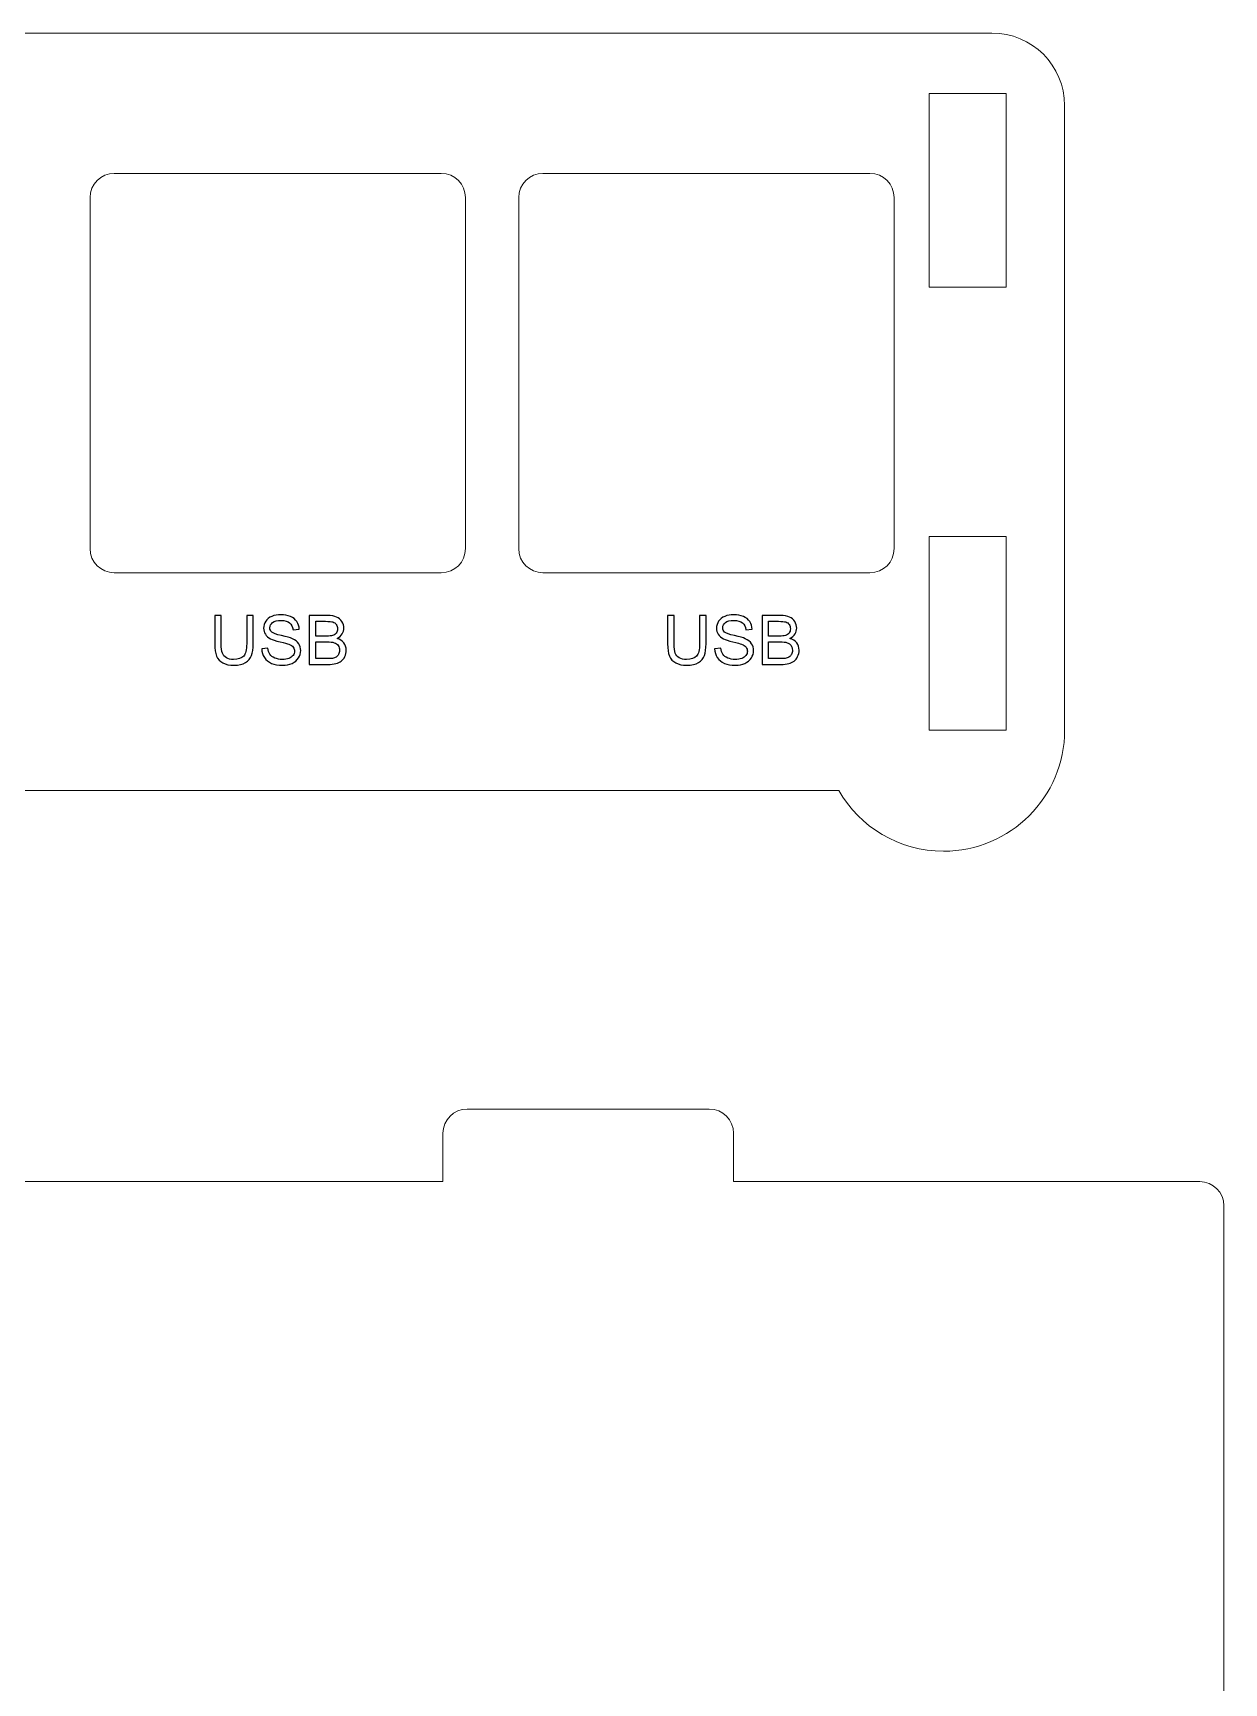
# Model space of a CAD drawing. Header units: millimetres. Extents: x -453 to -275, y 140 to 281.
# Drawn here: x -324.1 to -274.9, y 212.4 to 280.6 of the extents above; entities that cross this region are included whole.
import ezdxf

# ---------------------------------------------------------------- set-up
doc = ezdxf.new("R2010")
doc.units = ezdxf.units.MM
doc.header["$MEASUREMENT"] = 0
doc.layers.add('Layer 1', color=7, linetype='Continuous')
doc.layers.add('Mechanical8', color=7, linetype='Continuous')

msp = doc.modelspace()

# ---------------------------------------------------------------- linework, layer by layer
at = {"layer": 'Layer 1', "color": 240, "lineweight": 9}
msp.add_open_spline([(-274.9314, 177.6328), (-274.9314, 177.0805), (-275.3792, 176.6326), (-275.9311, 176.6326), (-275.9311, 176.6326), (-275.9311, 176.6326), (-295.1816, 176.6326), (-295.1816, 176.6326), (-295.1816, 176.6326), (-295.1816, 176.6326), (-295.1816, 174.6328), (-295.1816, 174.6328), (-295.1816, 174.6328), (-295.1816, 174.0805), (-295.6295, 173.6327), (-296.1814, 173.6327), (-296.1814, 173.6327), (-296.1814, 173.6327), (-306.1811, 173.6327), (-306.1811, 173.6327), (-306.1811, 173.6327), (-306.7337, 173.6327), (-307.1816, 174.0805), (-307.1816, 174.6328), (-307.1816, 174.6328), (-307.1816, 174.6328), (-307.1816, 176.6326), (-307.1816, 176.6326), (-307.1816, 176.6326), (-307.1816, 176.6326), (-330.6813, 176.6326), (-330.6813, 176.6326), (-330.6813, 176.6326), (-330.6813, 176.6326), (-330.6813, 174.6328), (-330.6813, 174.6328), (-330.6813, 174.6328), (-330.6813, 174.0805), (-331.1291, 173.6327), (-331.681, 173.6327), (-331.681, 173.6327), (-331.681, 173.6327), (-341.6815, 173.6327), (-341.6815, 173.6327), (-341.6815, 173.6327), (-342.2334, 173.6327), (-342.6812, 174.0805), (-342.6812, 174.6328), (-342.6812, 174.6328), (-342.6812, 174.6328), (-342.6812, 176.6326), (-342.6812, 176.6326), (-342.6812, 176.6326), (-342.6812, 176.6326), (-361.931, 176.6326), (-361.931, 176.6326), (-361.931, 176.6326), (-362.4836, 176.6326), (-362.9315, 177.0805), (-362.9315, 177.6328), (-362.9315, 177.6328), (-362.9315, 177.6328), (-362.9315, 232.1328), (-362.9315, 232.1328), (-362.9315, 232.1328), (-362.9315, 232.6847), (-362.4836, 233.1326), (-361.931, 233.1326), (-361.931, 233.1326), (-361.931, 233.1326), (-342.6812, 233.1326), (-342.6812, 233.1326), (-342.6812, 233.1326), (-342.6812, 233.1326), (-342.6812, 235.1328), (-342.6812, 235.1328), (-342.6812, 235.1328), (-342.6812, 235.6847), (-342.2334, 236.1325), (-341.6815, 236.1325), (-341.6815, 236.1325), (-341.6815, 236.1325), (-331.681, 236.1325), (-331.681, 236.1325), (-331.681, 236.1325), (-331.1291, 236.1325), (-330.6813, 235.6847), (-330.6813, 235.1328), (-330.6813, 235.1328), (-330.6813, 235.1328), (-330.6813, 233.1326), (-330.6813, 233.1326), (-330.6813, 233.1326), (-330.6813, 233.1326), (-307.1816, 233.1326), (-307.1816, 233.1326), (-307.1816, 233.1326), (-307.1816, 233.1326), (-307.1816, 235.1328), (-307.1816, 235.1328), (-307.1816, 235.1328), (-307.1816, 235.6847), (-306.7337, 236.1325), (-306.1811, 236.1325), (-306.1811, 236.1325), (-306.1811, 236.1325), (-296.1814, 236.1325), (-296.1814, 236.1325), (-296.1814, 236.1325), (-295.6295, 236.1325), (-295.1816, 235.6847), (-295.1816, 235.1328), (-295.1816, 235.1328), (-295.1816, 235.1328), (-295.1816, 233.1326), (-295.1816, 233.1326), (-295.1816, 233.1326), (-295.1816, 233.1326), (-275.9311, 233.1326), (-275.9311, 233.1326), (-275.9311, 233.1326), (-275.3792, 233.1326), (-274.9314, 232.6847), (-274.9314, 232.1328), (-274.9314, 232.1328), (-274.9314, 232.1328), (-274.9314, 177.6328), (-274.9314, 177.6328)], degree=3, knots=[0, 0, 0, 0, 0.030303, 0.030303, 0.030303, 0.030303, 0.0606061, 0.0606061, 0.0606061, 0.0606061, 0.0909091, 0.0909091, 0.0909091, 0.0909091, 0.1212121, 0.1212121, 0.1212121, 0.1212121, 0.1515152, 0.1515152, 0.1515152, 0.1515152, 0.1818182, 0.1818182, 0.1818182, 0.1818182, 0.2121212, 0.2121212, 0.2121212, 0.2121212, 0.2424242, 0.2424242, 0.2424242, 0.2424242, 0.2727273, 0.2727273, 0.2727273, 0.2727273, 0.3030303, 0.3030303, 0.3030303, 0.3030303, 0.3333333, 0.3333333, 0.3333333, 0.3333333, 0.3636364, 0.3636364, 0.3636364, 0.3636364, 0.3939394, 0.3939394, 0.3939394, 0.3939394, 0.4242424, 0.4242424, 0.4242424, 0.4242424, 0.4545455, 0.4545455, 0.4545455, 0.4545455, 0.4848485, 0.4848485, 0.4848485, 0.4848485, 0.5151515, 0.5151515, 0.5151515, 0.5151515, 0.5454545, 0.5454545, 0.5454545, 0.5454545, 0.5757576, 0.5757576, 0.5757576, 0.5757576, 0.6060606, 0.6060606, 0.6060606, 0.6060606, 0.6363636, 0.6363636, 0.6363636, 0.6363636, 0.6666667, 0.6666667, 0.6666667, 0.6666667, 0.6969697, 0.6969697, 0.6969697, 0.6969697, 0.7272727, 0.7272727, 0.7272727, 0.7272727, 0.7575758, 0.7575758, 0.7575758, 0.7575758, 0.7878788, 0.7878788, 0.7878788, 0.7878788, 0.8181818, 0.8181818, 0.8181818, 0.8181818, 0.8484848, 0.8484848, 0.8484848, 0.8484848, 0.8787879, 0.8787879, 0.8787879, 0.8787879, 0.9090909, 0.9090909, 0.9090909, 0.9090909, 0.9393939, 0.9393939, 0.9393939, 0.9393939, 1, 1, 1, 1], dxfattribs=at)
at = {"layer": 'Mechanical8', "color": 240, "lineweight": 9}
for points, knots in [([(-348.911, 277.5847), (-348.911, 279.2418), (-347.5674, 280.5846), (-345.911, 280.5846), (-345.911, 280.5846), (-345.911, 280.5846), (-284.5105, 280.5846), (-284.5105, 280.5846), (-284.5105, 280.5846), (-282.8541, 280.5846), (-281.5105, 279.2418), (-281.5105, 277.5847), (-281.5105, 277.5847), (-281.5105, 277.5847), (-281.5105, 251.785), (-281.5105, 251.785), (-281.5105, 251.785), (-281.5105, 249.0234), (-283.7491, 246.7852), (-286.5107, 246.7852), (-286.5107, 246.7852), (-288.3603, 246.7852), (-289.9713, 247.7918), (-290.8363, 249.2849), (-290.8363, 249.2849), (-290.8363, 249.2849), (-339.5851, 249.2849), (-339.5851, 249.2849), (-339.5851, 249.2849), (-340.4498, 247.7918), (-342.0608, 246.7852), (-343.9108, 246.7852), (-343.9108, 246.7852), (-346.6724, 246.7852), (-348.911, 249.0234), (-348.911, 251.785), (-348.911, 251.785), (-348.911, 251.785), (-348.911, 277.5847), (-348.911, 277.5847)], [0, 0, 0, 0, 0.0909091, 0.0909091, 0.0909091, 0.0909091, 0.1818182, 0.1818182, 0.1818182, 0.1818182, 0.2727273, 0.2727273, 0.2727273, 0.2727273, 0.3636364, 0.3636364, 0.3636364, 0.3636364, 0.4545455, 0.4545455, 0.4545455, 0.4545455, 0.5454545, 0.5454545, 0.5454545, 0.5454545, 0.6363636, 0.6363636, 0.6363636, 0.6363636, 0.7272727, 0.7272727, 0.7272727, 0.7272727, 0.8181818, 0.8181818, 0.8181818, 0.8181818, 1, 1, 1, 1]), ([(-283.9203, 270.0847), (-283.9203, 270.0847), (-283.9203, 278.0849), (-283.9203, 278.0849), (-283.9203, 278.0849), (-283.9203, 278.0849), (-287.1005, 278.0849), (-287.1005, 278.0849), (-287.1005, 278.0849), (-287.1005, 278.0849), (-287.1005, 270.0847), (-287.1005, 270.0847), (-287.1005, 270.0847), (-287.1005, 270.0847), (-283.9203, 270.0847), (-283.9203, 270.0847)], [0, 0, 0, 0, 0.2, 0.2, 0.2, 0.2, 0.4, 0.4, 0.4, 0.4, 0.6, 0.6, 0.6, 0.6, 1, 1, 1, 1]), ([(-321.7502, 273.785), (-321.7502, 274.3373), (-321.3023, 274.7851), (-320.7501, 274.7851), (-320.7501, 274.7851), (-320.7501, 274.7851), (-307.2505, 274.7851), (-307.2505, 274.7851), (-307.2505, 274.7851), (-306.6979, 274.7851), (-306.2504, 274.3373), (-306.2504, 273.785), (-306.2504, 273.785), (-306.2504, 273.785), (-306.2504, 259.2851), (-306.2504, 259.2851), (-306.2504, 259.2851), (-306.2504, 258.733), (-306.6979, 258.2851), (-307.2505, 258.2851), (-307.2505, 258.2851), (-307.2505, 258.2851), (-320.7501, 258.2851), (-320.7501, 258.2851), (-320.7501, 258.2851), (-321.3023, 258.2851), (-321.7502, 258.733), (-321.7502, 259.2851), (-321.7502, 259.2851), (-321.7502, 259.2851), (-321.7502, 273.785), (-321.7502, 273.785)], [0, 0, 0, 0, 0.1111111, 0.1111111, 0.1111111, 0.1111111, 0.2222222, 0.2222222, 0.2222222, 0.2222222, 0.3333333, 0.3333333, 0.3333333, 0.3333333, 0.4444444, 0.4444444, 0.4444444, 0.4444444, 0.5555556, 0.5555556, 0.5555556, 0.5555556, 0.6666667, 0.6666667, 0.6666667, 0.6666667, 0.7777778, 0.7777778, 0.7777778, 0.7777778, 1, 1, 1, 1]), ([(-304.0504, 273.785), (-304.0504, 274.3373), (-303.6025, 274.7851), (-303.0503, 274.7851), (-303.0503, 274.7851), (-303.0503, 274.7851), (-289.5507, 274.7851), (-289.5507, 274.7851), (-289.5507, 274.7851), (-288.9981, 274.7851), (-288.5506, 274.3373), (-288.5506, 273.785), (-288.5506, 273.785), (-288.5506, 273.785), (-288.5506, 259.2851), (-288.5506, 259.2851), (-288.5506, 259.2851), (-288.5506, 258.733), (-288.9981, 258.2851), (-289.5507, 258.2851), (-289.5507, 258.2851), (-289.5507, 258.2851), (-303.0503, 258.2851), (-303.0503, 258.2851), (-303.0503, 258.2851), (-303.6025, 258.2851), (-304.0504, 258.733), (-304.0504, 259.2851), (-304.0504, 259.2851), (-304.0504, 259.2851), (-304.0504, 273.785), (-304.0504, 273.785)], [0, 0, 0, 0, 0.1111111, 0.1111111, 0.1111111, 0.1111111, 0.2222222, 0.2222222, 0.2222222, 0.2222222, 0.3333333, 0.3333333, 0.3333333, 0.3333333, 0.4444444, 0.4444444, 0.4444444, 0.4444444, 0.5555556, 0.5555556, 0.5555556, 0.5555556, 0.6666667, 0.6666667, 0.6666667, 0.6666667, 0.7777778, 0.7777778, 0.7777778, 0.7777778, 1, 1, 1, 1]), ([(-283.9203, 251.785), (-283.9203, 251.785), (-283.9203, 259.7852), (-283.9203, 259.7852), (-283.9203, 259.7852), (-283.9203, 259.7852), (-287.1005, 259.7852), (-287.1005, 259.7852), (-287.1005, 259.7852), (-287.1005, 259.7852), (-287.1005, 251.785), (-287.1005, 251.785), (-287.1005, 251.785), (-287.1005, 251.785), (-283.9203, 251.785), (-283.9203, 251.785)], [0, 0, 0, 0, 0.2, 0.2, 0.2, 0.2, 0.4, 0.4, 0.4, 0.4, 0.6, 0.6, 0.6, 0.6, 1, 1, 1, 1])]:
    msp.add_open_spline(points, degree=3, knots=knots, dxfattribs=at)
at = {"layer": 'Mechanical8', "color": 250}
for points, knots in [([(-315.2834, 256.5195), (-315.2834, 256.5195), (-315.0158, 256.5195), (-315.0158, 256.5195), (-315.0158, 256.5195), (-315.0158, 256.5195), (-315.0158, 255.3521), (-315.0158, 255.3521), (-315.0158, 255.3521), (-315.0158, 255.1493), (-315.0388, 254.988), (-315.0849, 254.8685), (-315.0849, 254.8685), (-315.131, 254.7491), (-315.2138, 254.6522), (-315.3338, 254.5774), (-315.3338, 254.5774), (-315.4537, 254.5021), (-315.6108, 254.465), (-315.8055, 254.465), (-315.8055, 254.465), (-315.9946, 254.465), (-316.1498, 254.4974), (-316.2698, 254.5628), (-316.2698, 254.5628), (-316.3902, 254.6277), (-316.4763, 254.7223), (-316.5275, 254.846), (-316.5275, 254.846), (-316.5793, 254.9697), (-316.6047, 255.1381), (-316.6047, 255.3521), (-316.6047, 255.3521), (-316.6047, 255.3521), (-316.6047, 256.5195), (-316.6047, 256.5195), (-316.6047, 256.5195), (-316.6047, 256.5195), (-316.3375, 256.5195), (-316.3375, 256.5195), (-316.3375, 256.5195), (-316.3375, 256.5195), (-316.3375, 255.3535), (-316.3375, 255.3535), (-316.3375, 255.3535), (-316.3375, 255.178), (-316.3211, 255.0487), (-316.2886, 254.9659), (-316.2886, 254.9659), (-316.2561, 254.8826), (-316.1997, 254.8187), (-316.1207, 254.7735), (-316.1207, 254.7735), (-316.0412, 254.7284), (-315.9438, 254.7058), (-315.8291, 254.7058), (-315.8291, 254.7058), (-315.6324, 254.7058), (-315.4923, 254.7505), (-315.4085, 254.8398), (-315.4085, 254.8398), (-315.3253, 254.9287), (-315.2834, 255.1), (-315.2834, 255.3535), (-315.2834, 255.3535), (-315.2834, 255.3535), (-315.2834, 256.5195), (-315.2834, 256.5195)], [0, 0, 0, 0, 0.0555556, 0.0555556, 0.0555556, 0.0555556, 0.1111111, 0.1111111, 0.1111111, 0.1111111, 0.1666667, 0.1666667, 0.1666667, 0.1666667, 0.2222222, 0.2222222, 0.2222222, 0.2222222, 0.2777778, 0.2777778, 0.2777778, 0.2777778, 0.3333333, 0.3333333, 0.3333333, 0.3333333, 0.3888889, 0.3888889, 0.3888889, 0.3888889, 0.4444444, 0.4444444, 0.4444444, 0.4444444, 0.5, 0.5, 0.5, 0.5, 0.5555556, 0.5555556, 0.5555556, 0.5555556, 0.6111111, 0.6111111, 0.6111111, 0.6111111, 0.6666667, 0.6666667, 0.6666667, 0.6666667, 0.7222222, 0.7222222, 0.7222222, 0.7222222, 0.7777778, 0.7777778, 0.7777778, 0.7777778, 0.8333333, 0.8333333, 0.8333333, 0.8333333, 0.8888889, 0.8888889, 0.8888889, 0.8888889, 1, 1, 1, 1]), ([(-314.6616, 255.1484), (-314.6616, 255.1484), (-314.4095, 255.1705), (-314.4095, 255.1705), (-314.4095, 255.1705), (-314.3977, 255.0694), (-314.37, 254.9866), (-314.3262, 254.9217), (-314.3262, 254.9217), (-314.2825, 254.8568), (-314.2148, 254.8046), (-314.123, 254.7646), (-314.123, 254.7646), (-314.0313, 254.7246), (-313.9278, 254.7049), (-313.8131, 254.7049), (-313.8131, 254.7049), (-313.711, 254.7049), (-313.6211, 254.7199), (-313.5431, 254.75), (-313.5431, 254.75), (-313.465, 254.7806), (-313.4067, 254.822), (-313.3686, 254.8747), (-313.3686, 254.8747), (-313.3305, 254.9278), (-313.3112, 254.9852), (-313.3112, 255.0477), (-313.3112, 255.0477), (-313.3112, 255.1112), (-313.3295, 255.1663), (-313.3667, 255.2138), (-313.3667, 255.2138), (-313.4034, 255.2613), (-313.464, 255.3008), (-313.5482, 255.3328), (-313.5482, 255.3328), (-313.6028, 255.354), (-313.7223, 255.3869), (-313.9081, 255.4316), (-313.9081, 255.4316), (-314.0934, 255.4763), (-314.2237, 255.5181), (-314.298, 255.5576), (-314.298, 255.5576), (-314.3944, 255.608), (-314.4664, 255.671), (-314.5139, 255.7458), (-314.5139, 255.7458), (-314.5609, 255.8206), (-314.5845, 255.9043), (-314.5845, 255.9974), (-314.5845, 255.9974), (-314.5845, 256.099), (-314.5558, 256.1945), (-314.4979, 256.2829), (-314.4979, 256.2829), (-314.4401, 256.3718), (-314.3554, 256.4391), (-314.2444, 256.4852), (-314.2444, 256.4852), (-314.1329, 256.5308), (-314.0097, 256.5539), (-313.8737, 256.5539), (-313.8737, 256.5539), (-313.7237, 256.5539), (-313.592, 256.5299), (-313.4772, 256.4814), (-313.4772, 256.4814), (-313.3629, 256.4334), (-313.275, 256.3624), (-313.2133, 256.2688), (-313.2133, 256.2688), (-313.1522, 256.1752), (-313.1188, 256.0689), (-313.1141, 255.9504), (-313.1141, 255.9504), (-313.1141, 255.9504), (-313.3704, 255.9311), (-313.3704, 255.9311), (-313.3704, 255.9311), (-313.3846, 256.0586), (-313.4311, 256.1555), (-313.5106, 256.2204), (-313.5106, 256.2204), (-313.5901, 256.2858), (-313.7072, 256.3182), (-313.8624, 256.3182), (-313.8624, 256.3182), (-314.0243, 256.3182), (-314.1418, 256.2886), (-314.2162, 256.2293), (-314.2162, 256.2293), (-314.29, 256.17), (-314.3272, 256.0985), (-314.3272, 256.0153), (-314.3272, 256.0153), (-314.3272, 255.9424), (-314.3008, 255.8826), (-314.2486, 255.8361), (-314.2486, 255.8361), (-314.1969, 255.789), (-314.0628, 255.7411), (-313.8455, 255.6921), (-313.8455, 255.6921), (-313.6282, 255.6428), (-313.4791, 255.6), (-313.3982, 255.5633), (-313.3982, 255.5633), (-313.2806, 255.5087), (-313.1936, 255.44), (-313.1376, 255.3572), (-313.1376, 255.3572), (-313.0816, 255.274), (-313.0539, 255.178), (-313.0539, 255.0699), (-313.0539, 255.0699), (-313.0539, 254.9621), (-313.0845, 254.861), (-313.1461, 254.766), (-313.1461, 254.766), (-313.2077, 254.671), (-313.2961, 254.5971), (-313.4114, 254.544), (-313.4114, 254.544), (-313.5266, 254.4913), (-313.6564, 254.465), (-313.8004, 254.465), (-313.8004, 254.465), (-313.9833, 254.465), (-314.1367, 254.4913), (-314.2599, 254.5449), (-314.2599, 254.5449), (-314.3836, 254.5981), (-314.4805, 254.678), (-314.5511, 254.7853), (-314.5511, 254.7853), (-314.6211, 254.8921), (-314.6583, 255.0134), (-314.6616, 255.1484)], [0, 0, 0, 0, 0.0277778, 0.0277778, 0.0277778, 0.0277778, 0.0555556, 0.0555556, 0.0555556, 0.0555556, 0.0833333, 0.0833333, 0.0833333, 0.0833333, 0.1111111, 0.1111111, 0.1111111, 0.1111111, 0.1388889, 0.1388889, 0.1388889, 0.1388889, 0.1666667, 0.1666667, 0.1666667, 0.1666667, 0.1944444, 0.1944444, 0.1944444, 0.1944444, 0.2222222, 0.2222222, 0.2222222, 0.2222222, 0.25, 0.25, 0.25, 0.25, 0.2777778, 0.2777778, 0.2777778, 0.2777778, 0.3055556, 0.3055556, 0.3055556, 0.3055556, 0.3333333, 0.3333333, 0.3333333, 0.3333333, 0.3611111, 0.3611111, 0.3611111, 0.3611111, 0.3888889, 0.3888889, 0.3888889, 0.3888889, 0.4166667, 0.4166667, 0.4166667, 0.4166667, 0.4444444, 0.4444444, 0.4444444, 0.4444444, 0.4722222, 0.4722222, 0.4722222, 0.4722222, 0.5, 0.5, 0.5, 0.5, 0.5277778, 0.5277778, 0.5277778, 0.5277778, 0.5555556, 0.5555556, 0.5555556, 0.5555556, 0.5833333, 0.5833333, 0.5833333, 0.5833333, 0.6111111, 0.6111111, 0.6111111, 0.6111111, 0.6388889, 0.6388889, 0.6388889, 0.6388889, 0.6666667, 0.6666667, 0.6666667, 0.6666667, 0.6944444, 0.6944444, 0.6944444, 0.6944444, 0.7222222, 0.7222222, 0.7222222, 0.7222222, 0.75, 0.75, 0.75, 0.75, 0.7777778, 0.7777778, 0.7777778, 0.7777778, 0.8055556, 0.8055556, 0.8055556, 0.8055556, 0.8333333, 0.8333333, 0.8333333, 0.8333333, 0.8611111, 0.8611111, 0.8611111, 0.8611111, 0.8888889, 0.8888889, 0.8888889, 0.8888889, 0.9166667, 0.9166667, 0.9166667, 0.9166667, 0.9444444, 0.9444444, 0.9444444, 0.9444444, 1, 1, 1, 1]), ([(-312.6997, 254.4993), (-312.6997, 254.4993), (-312.6997, 256.5195), (-312.6997, 256.5195), (-312.6997, 256.5195), (-312.6997, 256.5195), (-311.9415, 256.5195), (-311.9415, 256.5195), (-311.9415, 256.5195), (-311.7872, 256.5195), (-311.6635, 256.4988), (-311.5704, 256.4584), (-311.5704, 256.4584), (-311.4768, 256.4175), (-311.4038, 256.3544), (-311.3512, 256.2693), (-311.3512, 256.2693), (-311.2985, 256.1846), (-311.2717, 256.0957), (-311.2717, 256.0026), (-311.2717, 256.0026), (-311.2717, 255.9165), (-311.2952, 255.8351), (-311.3422, 255.7589), (-311.3422, 255.7589), (-311.3888, 255.6827), (-311.4598, 255.6211), (-311.5544, 255.5741), (-311.5544, 255.5741), (-311.4321, 255.5383), (-311.3385, 255.4772), (-311.2726, 255.3911), (-311.2726, 255.3911), (-311.2068, 255.3046), (-311.1738, 255.2025), (-311.1738, 255.0849), (-311.1738, 255.0849), (-311.1738, 254.9904), (-311.1941, 254.9024), (-311.234, 254.821), (-311.234, 254.821), (-311.274, 254.7397), (-311.3234, 254.6771), (-311.3822, 254.6329), (-311.3822, 254.6329), (-311.441, 254.5887), (-311.5149, 254.5557), (-311.6033, 254.5332), (-311.6033, 254.5332), (-311.6917, 254.5106), (-311.8004, 254.4993), (-311.9292, 254.4993), (-311.9292, 254.4993), (-311.9292, 254.4993), (-312.6997, 254.4993), (-312.6997, 254.4993)], [0, 0, 0, 0, 0.0666667, 0.0666667, 0.0666667, 0.0666667, 0.1333333, 0.1333333, 0.1333333, 0.1333333, 0.2, 0.2, 0.2, 0.2, 0.2666667, 0.2666667, 0.2666667, 0.2666667, 0.3333333, 0.3333333, 0.3333333, 0.3333333, 0.4, 0.4, 0.4, 0.4, 0.4666667, 0.4666667, 0.4666667, 0.4666667, 0.5333333, 0.5333333, 0.5333333, 0.5333333, 0.6, 0.6, 0.6, 0.6, 0.6666667, 0.6666667, 0.6666667, 0.6666667, 0.7333333, 0.7333333, 0.7333333, 0.7333333, 0.8, 0.8, 0.8, 0.8, 0.8666667, 0.8666667, 0.8666667, 0.8666667, 1, 1, 1, 1]), ([(-296.5836, 256.5195), (-296.5836, 256.5195), (-296.316, 256.5195), (-296.316, 256.5195), (-296.316, 256.5195), (-296.316, 256.5195), (-296.316, 255.3521), (-296.316, 255.3521), (-296.316, 255.3521), (-296.316, 255.1493), (-296.339, 254.988), (-296.3851, 254.8685), (-296.3851, 254.8685), (-296.4312, 254.7491), (-296.514, 254.6522), (-296.634, 254.5774), (-296.634, 254.5774), (-296.7539, 254.5021), (-296.911, 254.465), (-297.1057, 254.465), (-297.1057, 254.465), (-297.2948, 254.465), (-297.45, 254.4974), (-297.57, 254.5628), (-297.57, 254.5628), (-297.6904, 254.6277), (-297.7765, 254.7223), (-297.8277, 254.846), (-297.8277, 254.846), (-297.8795, 254.9697), (-297.9049, 255.1381), (-297.9049, 255.3521), (-297.9049, 255.3521), (-297.9049, 255.3521), (-297.9049, 256.5195), (-297.9049, 256.5195), (-297.9049, 256.5195), (-297.9049, 256.5195), (-297.6377, 256.5195), (-297.6377, 256.5195), (-297.6377, 256.5195), (-297.6377, 256.5195), (-297.6377, 255.3535), (-297.6377, 255.3535), (-297.6377, 255.3535), (-297.6377, 255.178), (-297.6213, 255.0487), (-297.5888, 254.9659), (-297.5888, 254.9659), (-297.5563, 254.8826), (-297.4999, 254.8187), (-297.4209, 254.7735), (-297.4209, 254.7735), (-297.3414, 254.7284), (-297.244, 254.7058), (-297.1293, 254.7058), (-297.1293, 254.7058), (-296.9326, 254.7058), (-296.7925, 254.7505), (-296.7087, 254.8398), (-296.7087, 254.8398), (-296.6255, 254.9287), (-296.5836, 255.1), (-296.5836, 255.3535), (-296.5836, 255.3535), (-296.5836, 255.3535), (-296.5836, 256.5195), (-296.5836, 256.5195)], [0, 0, 0, 0, 0.0555556, 0.0555556, 0.0555556, 0.0555556, 0.1111111, 0.1111111, 0.1111111, 0.1111111, 0.1666667, 0.1666667, 0.1666667, 0.1666667, 0.2222222, 0.2222222, 0.2222222, 0.2222222, 0.2777778, 0.2777778, 0.2777778, 0.2777778, 0.3333333, 0.3333333, 0.3333333, 0.3333333, 0.3888889, 0.3888889, 0.3888889, 0.3888889, 0.4444444, 0.4444444, 0.4444444, 0.4444444, 0.5, 0.5, 0.5, 0.5, 0.5555556, 0.5555556, 0.5555556, 0.5555556, 0.6111111, 0.6111111, 0.6111111, 0.6111111, 0.6666667, 0.6666667, 0.6666667, 0.6666667, 0.7222222, 0.7222222, 0.7222222, 0.7222222, 0.7777778, 0.7777778, 0.7777778, 0.7777778, 0.8333333, 0.8333333, 0.8333333, 0.8333333, 0.8888889, 0.8888889, 0.8888889, 0.8888889, 1, 1, 1, 1]), ([(-295.9618, 255.1484), (-295.9618, 255.1484), (-295.7097, 255.1705), (-295.7097, 255.1705), (-295.7097, 255.1705), (-295.6979, 255.0694), (-295.6702, 254.9866), (-295.6264, 254.9217), (-295.6264, 254.9217), (-295.5827, 254.8568), (-295.515, 254.8046), (-295.4232, 254.7646), (-295.4232, 254.7646), (-295.3315, 254.7246), (-295.228, 254.7049), (-295.1133, 254.7049), (-295.1133, 254.7049), (-295.0112, 254.7049), (-294.9213, 254.7199), (-294.8433, 254.75), (-294.8433, 254.75), (-294.7652, 254.7806), (-294.7069, 254.822), (-294.6688, 254.8747), (-294.6688, 254.8747), (-294.6307, 254.9278), (-294.6114, 254.9852), (-294.6114, 255.0477), (-294.6114, 255.0477), (-294.6114, 255.1112), (-294.6297, 255.1663), (-294.6669, 255.2138), (-294.6669, 255.2138), (-294.7036, 255.2613), (-294.7642, 255.3008), (-294.8484, 255.3328), (-294.8484, 255.3328), (-294.903, 255.354), (-295.0225, 255.3869), (-295.2083, 255.4316), (-295.2083, 255.4316), (-295.3936, 255.4763), (-295.5239, 255.5181), (-295.5982, 255.5576), (-295.5982, 255.5576), (-295.6946, 255.608), (-295.7666, 255.671), (-295.8141, 255.7458), (-295.8141, 255.7458), (-295.8611, 255.8206), (-295.8847, 255.9043), (-295.8847, 255.9974), (-295.8847, 255.9974), (-295.8847, 256.099), (-295.856, 256.1945), (-295.7981, 256.2829), (-295.7981, 256.2829), (-295.7403, 256.3718), (-295.6556, 256.4391), (-295.5446, 256.4852), (-295.5446, 256.4852), (-295.4331, 256.5308), (-295.3099, 256.5539), (-295.1739, 256.5539), (-295.1739, 256.5539), (-295.0239, 256.5539), (-294.8922, 256.5299), (-294.7774, 256.4814), (-294.7774, 256.4814), (-294.6631, 256.4334), (-294.5752, 256.3624), (-294.5135, 256.2688), (-294.5135, 256.2688), (-294.4524, 256.1752), (-294.419, 256.0689), (-294.4143, 255.9504), (-294.4143, 255.9504), (-294.4143, 255.9504), (-294.6706, 255.9311), (-294.6706, 255.9311), (-294.6706, 255.9311), (-294.6848, 256.0586), (-294.7313, 256.1555), (-294.8108, 256.2204), (-294.8108, 256.2204), (-294.8903, 256.2858), (-295.0074, 256.3182), (-295.1626, 256.3182), (-295.1626, 256.3182), (-295.3245, 256.3182), (-295.442, 256.2886), (-295.5164, 256.2293), (-295.5164, 256.2293), (-295.5902, 256.17), (-295.6274, 256.0985), (-295.6274, 256.0153), (-295.6274, 256.0153), (-295.6274, 255.9424), (-295.601, 255.8826), (-295.5488, 255.8361), (-295.5488, 255.8361), (-295.4971, 255.789), (-295.363, 255.7411), (-295.1457, 255.6921), (-295.1457, 255.6921), (-294.9284, 255.6428), (-294.7793, 255.6), (-294.6984, 255.5633), (-294.6984, 255.5633), (-294.5808, 255.5087), (-294.4938, 255.44), (-294.4378, 255.3572), (-294.4378, 255.3572), (-294.3818, 255.274), (-294.3541, 255.178), (-294.3541, 255.0699), (-294.3541, 255.0699), (-294.3541, 254.9621), (-294.3847, 254.861), (-294.4463, 254.766), (-294.4463, 254.766), (-294.5079, 254.671), (-294.5963, 254.5971), (-294.7116, 254.544), (-294.7116, 254.544), (-294.8268, 254.4913), (-294.9566, 254.465), (-295.1006, 254.465), (-295.1006, 254.465), (-295.2835, 254.465), (-295.4369, 254.4913), (-295.5601, 254.5449), (-295.5601, 254.5449), (-295.6838, 254.5981), (-295.7807, 254.678), (-295.8513, 254.7853), (-295.8513, 254.7853), (-295.9213, 254.8921), (-295.9585, 255.0134), (-295.9618, 255.1484)], [0, 0, 0, 0, 0.0277778, 0.0277778, 0.0277778, 0.0277778, 0.0555556, 0.0555556, 0.0555556, 0.0555556, 0.0833333, 0.0833333, 0.0833333, 0.0833333, 0.1111111, 0.1111111, 0.1111111, 0.1111111, 0.1388889, 0.1388889, 0.1388889, 0.1388889, 0.1666667, 0.1666667, 0.1666667, 0.1666667, 0.1944444, 0.1944444, 0.1944444, 0.1944444, 0.2222222, 0.2222222, 0.2222222, 0.2222222, 0.25, 0.25, 0.25, 0.25, 0.2777778, 0.2777778, 0.2777778, 0.2777778, 0.3055556, 0.3055556, 0.3055556, 0.3055556, 0.3333333, 0.3333333, 0.3333333, 0.3333333, 0.3611111, 0.3611111, 0.3611111, 0.3611111, 0.3888889, 0.3888889, 0.3888889, 0.3888889, 0.4166667, 0.4166667, 0.4166667, 0.4166667, 0.4444444, 0.4444444, 0.4444444, 0.4444444, 0.4722222, 0.4722222, 0.4722222, 0.4722222, 0.5, 0.5, 0.5, 0.5, 0.5277778, 0.5277778, 0.5277778, 0.5277778, 0.5555556, 0.5555556, 0.5555556, 0.5555556, 0.5833333, 0.5833333, 0.5833333, 0.5833333, 0.6111111, 0.6111111, 0.6111111, 0.6111111, 0.6388889, 0.6388889, 0.6388889, 0.6388889, 0.6666667, 0.6666667, 0.6666667, 0.6666667, 0.6944444, 0.6944444, 0.6944444, 0.6944444, 0.7222222, 0.7222222, 0.7222222, 0.7222222, 0.75, 0.75, 0.75, 0.75, 0.7777778, 0.7777778, 0.7777778, 0.7777778, 0.8055556, 0.8055556, 0.8055556, 0.8055556, 0.8333333, 0.8333333, 0.8333333, 0.8333333, 0.8611111, 0.8611111, 0.8611111, 0.8611111, 0.8888889, 0.8888889, 0.8888889, 0.8888889, 0.9166667, 0.9166667, 0.9166667, 0.9166667, 0.9444444, 0.9444444, 0.9444444, 0.9444444, 1, 1, 1, 1]), ([(-293.9999, 254.4993), (-293.9999, 254.4993), (-293.9999, 256.5195), (-293.9999, 256.5195), (-293.9999, 256.5195), (-293.9999, 256.5195), (-293.2417, 256.5195), (-293.2417, 256.5195), (-293.2417, 256.5195), (-293.0874, 256.5195), (-292.9637, 256.4988), (-292.8706, 256.4584), (-292.8706, 256.4584), (-292.777, 256.4175), (-292.704, 256.3544), (-292.6514, 256.2693), (-292.6514, 256.2693), (-292.5987, 256.1846), (-292.5719, 256.0957), (-292.5719, 256.0026), (-292.5719, 256.0026), (-292.5719, 255.9165), (-292.5954, 255.8351), (-292.6424, 255.7589), (-292.6424, 255.7589), (-292.689, 255.6827), (-292.76, 255.6211), (-292.8546, 255.5741), (-292.8546, 255.5741), (-292.7323, 255.5383), (-292.6387, 255.4772), (-292.5728, 255.3911), (-292.5728, 255.3911), (-292.507, 255.3046), (-292.474, 255.2025), (-292.474, 255.0849), (-292.474, 255.0849), (-292.474, 254.9904), (-292.4943, 254.9024), (-292.5342, 254.821), (-292.5342, 254.821), (-292.5742, 254.7397), (-292.6236, 254.6771), (-292.6824, 254.6329), (-292.6824, 254.6329), (-292.7412, 254.5887), (-292.8151, 254.5557), (-292.9035, 254.5332), (-292.9035, 254.5332), (-292.9919, 254.5106), (-293.1006, 254.4993), (-293.2294, 254.4993), (-293.2294, 254.4993), (-293.2294, 254.4993), (-293.9999, 254.4993), (-293.9999, 254.4993)], [0, 0, 0, 0, 0.0666667, 0.0666667, 0.0666667, 0.0666667, 0.1333333, 0.1333333, 0.1333333, 0.1333333, 0.2, 0.2, 0.2, 0.2, 0.2666667, 0.2666667, 0.2666667, 0.2666667, 0.3333333, 0.3333333, 0.3333333, 0.3333333, 0.4, 0.4, 0.4, 0.4, 0.4666667, 0.4666667, 0.4666667, 0.4666667, 0.5333333, 0.5333333, 0.5333333, 0.5333333, 0.6, 0.6, 0.6, 0.6, 0.6666667, 0.6666667, 0.6666667, 0.6666667, 0.7333333, 0.7333333, 0.7333333, 0.7333333, 0.8, 0.8, 0.8, 0.8, 0.8666667, 0.8666667, 0.8666667, 0.8666667, 1, 1, 1, 1]), ([(-312.4321, 255.6705), (-312.4321, 255.6705), (-311.9951, 255.6705), (-311.9951, 255.6705), (-311.9951, 255.6705), (-311.877, 255.6705), (-311.7919, 255.6785), (-311.7402, 255.694), (-311.7402, 255.694), (-311.6724, 255.7143), (-311.6212, 255.7477), (-311.5868, 255.7947), (-311.5868, 255.7947), (-311.5525, 255.8417), (-311.5351, 255.9005), (-311.5351, 255.9711), (-311.5351, 255.9711), (-311.5351, 256.0379), (-311.5511, 256.0971), (-311.5831, 256.1479), (-311.5831, 256.1479), (-311.6155, 256.1992), (-311.6616, 256.234), (-311.7209, 256.2528), (-311.7209, 256.2528), (-311.7806, 256.2716), (-311.8832, 256.281), (-312.0285, 256.281), (-312.0285, 256.281), (-312.0285, 256.281), (-312.4321, 256.281), (-312.4321, 256.281), (-312.4321, 256.281), (-312.4321, 256.281), (-312.4321, 255.6705), (-312.4321, 255.6705)], [0, 0, 0, 0, 0.1, 0.1, 0.1, 0.1, 0.2, 0.2, 0.2, 0.2, 0.3, 0.3, 0.3, 0.3, 0.4, 0.4, 0.4, 0.4, 0.5, 0.5, 0.5, 0.5, 0.6, 0.6, 0.6, 0.6, 0.7, 0.7, 0.7, 0.7, 0.8, 0.8, 0.8, 0.8, 1, 1, 1, 1]), ([(-293.7323, 255.6705), (-293.7323, 255.6705), (-293.2953, 255.6705), (-293.2953, 255.6705), (-293.2953, 255.6705), (-293.1772, 255.6705), (-293.0921, 255.6785), (-293.0404, 255.694), (-293.0404, 255.694), (-292.9726, 255.7143), (-292.9214, 255.7477), (-292.887, 255.7947), (-292.887, 255.7947), (-292.8527, 255.8417), (-292.8353, 255.9005), (-292.8353, 255.9711), (-292.8353, 255.9711), (-292.8353, 256.0379), (-292.8513, 256.0971), (-292.8833, 256.1479), (-292.8833, 256.1479), (-292.9157, 256.1992), (-292.9618, 256.234), (-293.0211, 256.2528), (-293.0211, 256.2528), (-293.0808, 256.2716), (-293.1834, 256.281), (-293.3287, 256.281), (-293.3287, 256.281), (-293.3287, 256.281), (-293.7323, 256.281), (-293.7323, 256.281), (-293.7323, 256.281), (-293.7323, 256.281), (-293.7323, 255.6705), (-293.7323, 255.6705)], [0, 0, 0, 0, 0.1, 0.1, 0.1, 0.1, 0.2, 0.2, 0.2, 0.2, 0.3, 0.3, 0.3, 0.3, 0.4, 0.4, 0.4, 0.4, 0.5, 0.5, 0.5, 0.5, 0.6, 0.6, 0.6, 0.6, 0.7, 0.7, 0.7, 0.7, 0.8, 0.8, 0.8, 0.8, 1, 1, 1, 1]), ([(-312.4321, 254.7378), (-312.4321, 254.7378), (-311.9292, 254.7378), (-311.9292, 254.7378), (-311.9292, 254.7378), (-311.8427, 254.7378), (-311.782, 254.7411), (-311.7472, 254.7472), (-311.7472, 254.7472), (-311.6856, 254.7585), (-311.6343, 254.7768), (-311.5929, 254.8027), (-311.5929, 254.8027), (-311.5515, 254.8281), (-311.5177, 254.8657), (-311.4909, 254.9146), (-311.4909, 254.9146), (-311.4645, 254.964), (-311.4509, 255.0205), (-311.4509, 255.0849), (-311.4509, 255.0849), (-311.4509, 255.1602), (-311.4702, 255.2255), (-311.5087, 255.2815), (-311.5087, 255.2815), (-311.5473, 255.337), (-311.6009, 255.3761), (-311.6696, 255.3986), (-311.6696, 255.3986), (-311.7378, 255.4207), (-311.8366, 255.432), (-311.965, 255.432), (-311.965, 255.432), (-311.965, 255.432), (-312.4321, 255.432), (-312.4321, 255.432), (-312.4321, 255.432), (-312.4321, 255.432), (-312.4321, 254.7378), (-312.4321, 254.7378)], [0, 0, 0, 0, 0.0909091, 0.0909091, 0.0909091, 0.0909091, 0.1818182, 0.1818182, 0.1818182, 0.1818182, 0.2727273, 0.2727273, 0.2727273, 0.2727273, 0.3636364, 0.3636364, 0.3636364, 0.3636364, 0.4545455, 0.4545455, 0.4545455, 0.4545455, 0.5454545, 0.5454545, 0.5454545, 0.5454545, 0.6363636, 0.6363636, 0.6363636, 0.6363636, 0.7272727, 0.7272727, 0.7272727, 0.7272727, 0.8181818, 0.8181818, 0.8181818, 0.8181818, 1, 1, 1, 1]), ([(-293.7323, 254.7378), (-293.7323, 254.7378), (-293.2294, 254.7378), (-293.2294, 254.7378), (-293.2294, 254.7378), (-293.1429, 254.7378), (-293.0822, 254.7411), (-293.0474, 254.7472), (-293.0474, 254.7472), (-292.9858, 254.7585), (-292.9345, 254.7768), (-292.8931, 254.8027), (-292.8931, 254.8027), (-292.8517, 254.8281), (-292.8179, 254.8657), (-292.7911, 254.9146), (-292.7911, 254.9146), (-292.7647, 254.964), (-292.7511, 255.0205), (-292.7511, 255.0849), (-292.7511, 255.0849), (-292.7511, 255.1602), (-292.7704, 255.2255), (-292.8089, 255.2815), (-292.8089, 255.2815), (-292.8475, 255.337), (-292.9011, 255.3761), (-292.9698, 255.3986), (-292.9698, 255.3986), (-293.038, 255.4207), (-293.1368, 255.432), (-293.2652, 255.432), (-293.2652, 255.432), (-293.2652, 255.432), (-293.7323, 255.432), (-293.7323, 255.432), (-293.7323, 255.432), (-293.7323, 255.432), (-293.7323, 254.7378), (-293.7323, 254.7378)], [0, 0, 0, 0, 0.0909091, 0.0909091, 0.0909091, 0.0909091, 0.1818182, 0.1818182, 0.1818182, 0.1818182, 0.2727273, 0.2727273, 0.2727273, 0.2727273, 0.3636364, 0.3636364, 0.3636364, 0.3636364, 0.4545455, 0.4545455, 0.4545455, 0.4545455, 0.5454545, 0.5454545, 0.5454545, 0.5454545, 0.6363636, 0.6363636, 0.6363636, 0.6363636, 0.7272727, 0.7272727, 0.7272727, 0.7272727, 0.8181818, 0.8181818, 0.8181818, 0.8181818, 1, 1, 1, 1])]:
    msp.add_open_spline(points, degree=3, knots=knots, dxfattribs=at)

doc.saveas('drawing.dxf')
